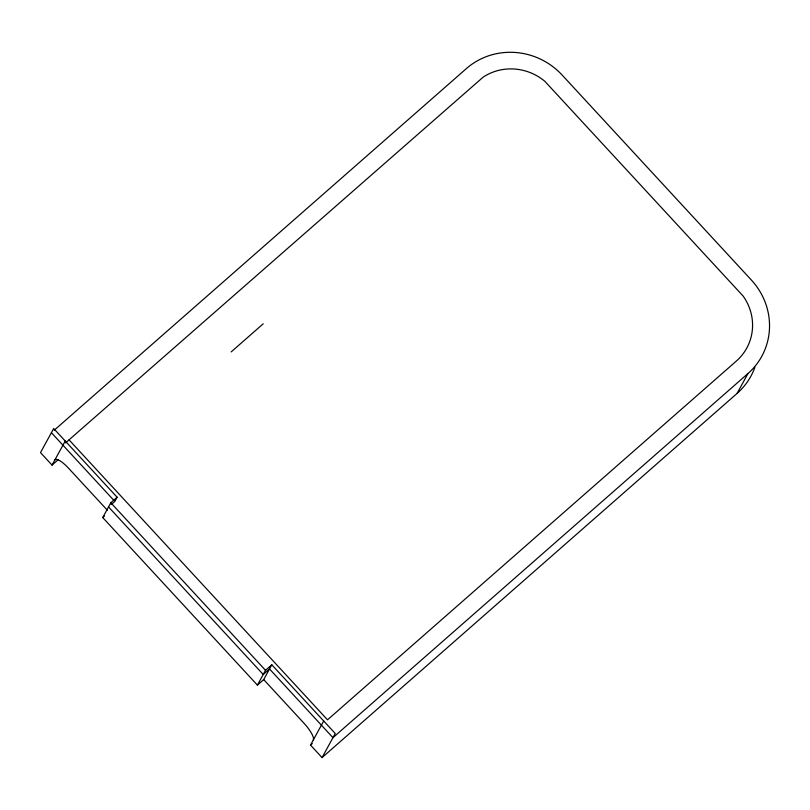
<?xml version="1.0" encoding="UTF-8"?>
<svg xmlns="http://www.w3.org/2000/svg" width="810" height="810" viewBox="0 0 810 810"><rect width="100%" height="100%" fill="white"/><g stroke="black" fill="none" stroke-linecap="round" stroke-linejoin="round"><path stroke-width="1.21" d="M111.233 504.569L114.838 501.41L117.126 497.229L53.693 428.52L40.5 452.608L52.042 465.112L65.235 441.025M323.696 721.001L310.513 745.089L322.056 757.593L335.239 733.495L271.806 664.787L263.706 679.59L257.408 685.108L102.728 517.56L110.828 502.757L117.126 497.229M257.408 685.108L265.508 670.305L271.806 664.787M322.056 757.593L737.07 393.437L747.974 373.531A68.354 65.64 28.7 0 0 751.376 280.037L562.15 75.067A68.354 65.64 28.7 0 0 466.418 68.556L54.25 430.201M65.549 442.908L483.135 77.153A51.233 49.197 28.7 0 1 544.897 81.354L743.155 296.095A51.233 49.197 28.7 0 1 736.412 361.007L327.503 719.827L69.042 439.85M52.042 465.112L58.138 459.756M231.174 351.904L263.22 323.787M102.728 517.56L104.52 515.98M310.513 745.089L312.255 743.56M747.974 373.531L332.95 737.677L269.517 668.969L263.22 674.487L108.54 506.938M51.394 432.702L113.987 500.489M110.828 502.757L265.508 670.305M107.386 510.259L68.668 468.332A17.091 4.495 48.7 0 0 54.837 460.009M263.706 679.59L304.054 723.3A17.091 4.495 48.7 0 1 313.308 739.986M754.89 367.325A68.354 65.64 28.7 0 1 737.07 393.437"/></g></svg>
